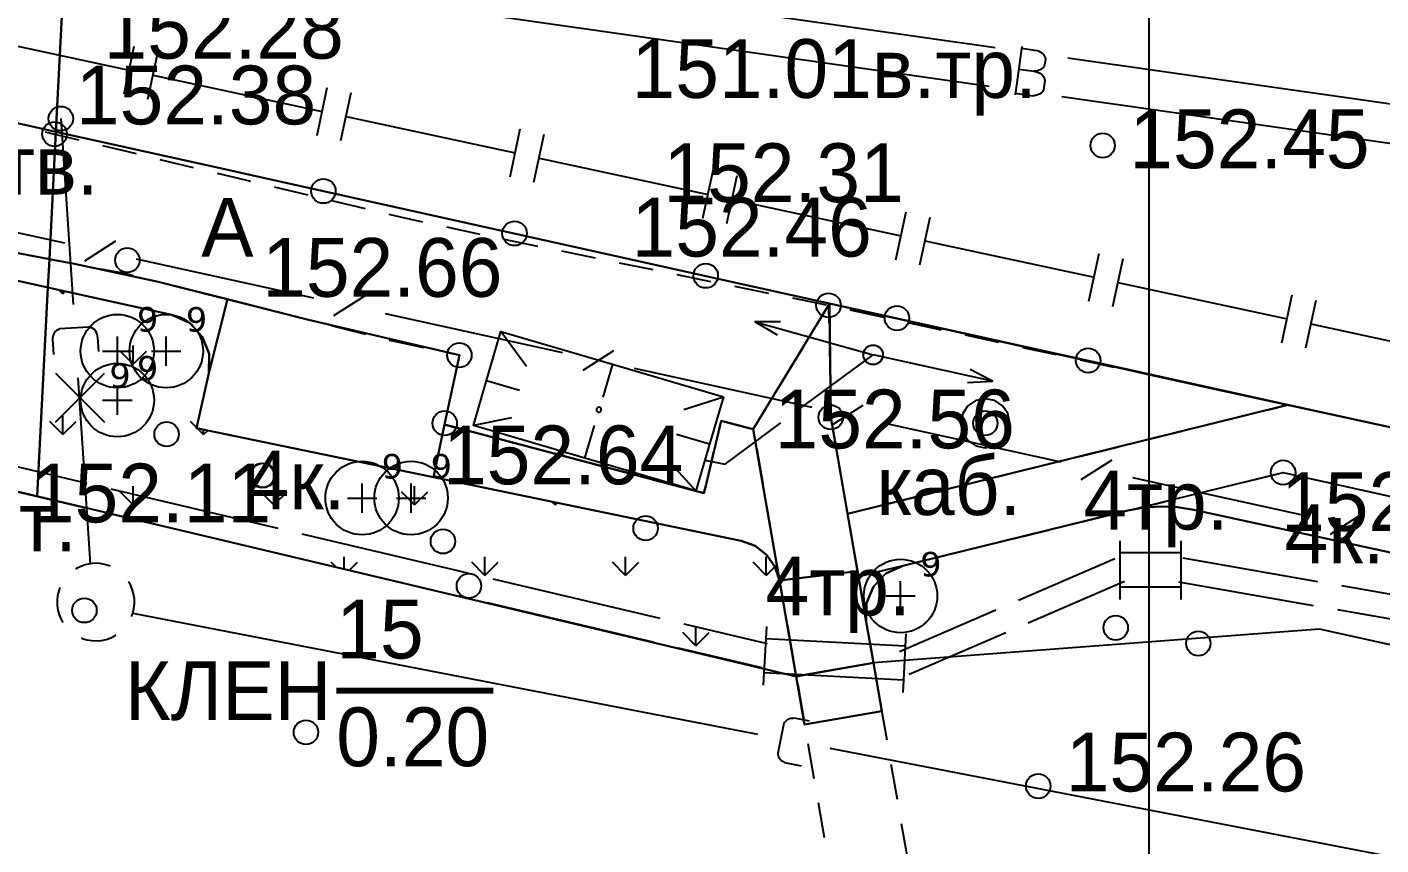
# Model space of a CAD drawing. Header units: metres. Extents: x -2743 to 126, y 13385 to 13916.
# Drawn here: x -1847.07 to -1819.41, y 13611.44 to 13628.14 of the extents above; entities that cross this region are included whole.
import ezdxf

# ---------------------------------------------------------------- set-up
doc = ezdxf.new("R2010")
doc.units = ezdxf.units.M
for name, color, linetype in [('A-HATCH-WALL', 7, 'Continuous'), ('GREEN_LABELS', 7, 'Continuous'), ('GREEN_LAWN', 82, 'Continuous'), ('GREEN_REJECT', 1, 'Continuous'), ('GREEN_SHRUBS', 94, 'Continuous'), ('link-улица Берзарина_Граница работ$0$ГП_Граница проектирования', 7, 'Continuous'), ('link-улица Берзарина_Покрытия — Новые$0$ДВ_ПП_Газон_Р', 7, 'Continuous'), ('link-улица Берзарина_Покрытия — Новые$0$ДВ_ПП_Ремонт плитки_1', 7, 'Continuous'), ('link-улица Берзарина_Покрытия — Новые$0$ДВ_ПП_Тип2_Р_покрытия_ПЧ_Местные', 7, 'Continuous'), ('link-улица Берзарина_Покрытия — Новые$0$ДВ_ПП_Тип5_Р ТР', 7, 'Continuous'), ('link-улица Берзарина_Покрытия — Новые$0$ДВ_ПП_Тип6_У_ТР_3м за счет Газона', 7, 'Continuous'), ('link-улица Берзарина_Покрытия — Новые$0$ДВ_ПП_Тип6_У_ТР_3м за счет ПЛ_ТР', 7, 'Continuous'), ('link-улица Берзарина_Покрытия — Новые$0$ДВ_ПП_Тип7_У_ТР_до 3м за счет Газона', 7, 'Continuous'), ('link-улица Берзарина_Покрытия — Новые$0$ДВ_ПП_Тип7_У_ТР_до 3м за счет ПЛ_ТР', 7, 'Continuous'), ('link_улица Берзарина_борта$0$_разметка сущ.', 7, 'Continuous'), ('link_улица Берзарина_борта$0$ДВ_ГП_П_Борт_БР100.30.15', 7, 'Continuous'), ('link_улица Берзарина_борта$0$ДВ_ГП_П_Борт_Пониженный_бетонный', 7, 'Continuous'), ('link_улица Берзарина_борта$0$Повышенный борта на местах высадки пассажиров НГПТ', 7, 'Continuous'), ('output[1-12]_3_ДЖКХ-24_03233pp$0$Водосток проектный', 7, 'Continuous'), ('output[1-12]_3_ДЖКХ-24_03233tp$0$Внутреннее заполнение', 7, 'Continuous'), ('output[1-12]_3_ДЖКХ-24_03233tp$0$Горизонтали', 7, 'Continuous'), ('output[1-12]_3_ДЖКХ-24_03233tp$0$Граница улицы', 7, 'Continuous'), ('output[1-12]_3_ДЖКХ-24_03233tp$0$Леса и газоны', 7, 'Continuous'), ('output[1-12]_3_ДЖКХ-24_03233tp$0$ЛЭП', 7, 'Continuous'), ('output[1-12]_3_ДЖКХ-24_03233tp$0$Отдельно стоящее дерево', 7, 'Continuous'), ('output[1-12]_3_ДЖКХ-24_03233tp$0$Павильоны', 7, 'Continuous'), ('output[1-12]_3_ДЖКХ-24_03233tp$0$Светофоры', 7, 'Continuous'), ('output[1-12]_3_ДЖКХ-24_03233tp$0$Топографические объекты', 7, 'Continuous'), ('output[1-12]_3_ДЖКХ-24_03233tp$0$Фонари', 7, 'Continuous'), ('output[1-12]_3_ДЖКХ-24_03233up$0$Водопровод', 7, 'Continuous'), ('output[1-12]_3_ДЖКХ-24_03233up$0$Газопровод', 7, 'Continuous'), ('output[1-12]_3_ДЖКХ-24_03233up$0$Кабель связи', 7, 'Continuous'), ('output[1-12]_3_ДЖКХ-24_03233up$0$Кабель электрический', 7, 'Continuous'), ('output[23]_brd$0$Рамки', 7, 'Continuous')]:
    doc.layers.add(name, color=color, linetype=linetype)
doc.styles.add('unicode', font='DejaVuSans.ttf')

# ---------------------------------------------------------------- blocks, each defined once
blk = doc.blocks.new('GREEN_SHRUB_LONICERA_TATARICA')
for p, q in [((0, -0.3), (0, 0.3)), ((-0.3, 0), (0.3, 0))]:
    blk.add_line(p, q)
blk.add_circle((0, 0), 0.75)
at = {"style": 'unicode', "flags": 1}
for tag, p in [('POS', (0.4, 0.4)), ('NUM', (0.4, -0.9)), ('SPECIES', (0.4, -1.8)), ('NPA', (0.4, -2.7))]:
    blk.add_attdef(tag, p, '', height=0.5, dxfattribs=at)
blk = doc.blocks.new('GREEN_REJECT_MARK')
for p, q in [((-0.5, -0.5), (0.5, 0.5)), ((-0.5, 0.5), (0.5, -0.5))]:
    blk.add_line(p, q)
at = {"style": 'unicode'}
blk.add_attdef('NUM', (0.6, 0.2), '', height=0.5, dxfattribs=at)

msp = doc.modelspace()

# ---------------------------------------------------------------- hatches: boundary and pattern name
at = {"layer": 'GREEN_LAWN'}
h = msp.add_hatch(dxfattribs=at)
h.set_pattern_fill('GRASS', color=82, scale=0.08)
h.paths.add_polyline_path([(-1846.866, 13618.558), (-1852.158, 13619.813), (-1854.824, 13615.219), (-1854.381, 13614.804), (-1855.065, 13614.075), (-1855.659, 13614.631), (-1855.865, 13614.906), (-1855.965, 13615.225), (-1855.955, 13615.559), (-1855.829, 13615.879), (-1852.286, 13621.715), (-1852.286, 13621.715), (-1851.395, 13623.182), (-1851.193, 13623.421), (-1850.933, 13623.583), (-1850.636, 13623.659), (-1850.324, 13623.639), (-1846.646, 13622.823), (-1844.117, 13622.262), (-1843.755, 13622.1), (-1843.491, 13621.822), (-1843.35, 13621.466), (-1843.358, 13621.069), (-1843.607, 13619.949), (-1838.768, 13618.948), (-1832.482, 13617.647), (-1832.2, 13617.543), (-1831.966, 13617.364), (-1831.795, 13617.125), (-1831.699, 13616.839), (-1831.358, 13614.88), (-1846.866, 13618.558)])
h.paths.add_polyline_path([(-1854.227, 13617.02), (-1854.129, 13617.029), (-1854.035, 13617.058), (-1853.948, 13617.104), (-1853.872, 13617.167), (-1853.809, 13617.243), (-1853.763, 13617.33), (-1853.734, 13617.424), (-1853.725, 13617.522), (-1853.734, 13617.62), (-1853.763, 13617.714), (-1853.809, 13617.801), (-1853.872, 13617.877), (-1853.948, 13617.94), (-1854.035, 13617.986), (-1854.129, 13618.015), (-1854.227, 13618.024), (-1854.325, 13618.015), (-1854.419, 13617.986), (-1854.506, 13617.94), (-1854.582, 13617.877), (-1854.645, 13617.801), (-1854.691, 13617.714), (-1854.72, 13617.62), (-1854.729, 13617.522), (-1854.72, 13617.424), (-1854.691, 13617.33), (-1854.645, 13617.243), (-1854.582, 13617.167), (-1854.506, 13617.104), (-1854.419, 13617.058), (-1854.325, 13617.029), (-1854.227, 13617.02)], flags=0)
h.paths.add_polyline_path([(-1840.325, 13618.029), (-1840.227, 13618.02), (-1840.129, 13618.029), (-1840.035, 13618.058), (-1839.948, 13618.104), (-1839.872, 13618.167), (-1839.809, 13618.243), (-1839.763, 13618.33), (-1839.734, 13618.424), (-1839.727, 13618.497), (-1839.72, 13618.424), (-1839.691, 13618.33), (-1839.645, 13618.243), (-1839.582, 13618.167), (-1839.506, 13618.104), (-1839.419, 13618.058), (-1839.325, 13618.029), (-1839.227, 13618.02), (-1839.129, 13618.029), (-1839.035, 13618.058), (-1838.948, 13618.104), (-1838.872, 13618.167), (-1838.809, 13618.243), (-1838.763, 13618.33), (-1838.734, 13618.424), (-1838.725, 13618.522), (-1838.734, 13618.62), (-1838.763, 13618.714), (-1838.809, 13618.801), (-1838.872, 13618.877), (-1838.948, 13618.94), (-1839.035, 13618.986), (-1839.129, 13619.015), (-1839.227, 13619.024), (-1839.325, 13619.015), (-1839.419, 13618.986), (-1839.506, 13618.94), (-1839.582, 13618.877), (-1839.645, 13618.801), (-1839.691, 13618.714), (-1839.72, 13618.62), (-1839.727, 13618.547), (-1839.734, 13618.62), (-1839.763, 13618.714), (-1839.809, 13618.801), (-1839.872, 13618.877), (-1839.948, 13618.94), (-1840.035, 13618.986), (-1840.129, 13619.015), (-1840.227, 13619.024), (-1840.325, 13619.015), (-1840.419, 13618.986), (-1840.506, 13618.94), (-1840.582, 13618.877), (-1840.645, 13618.801), (-1840.691, 13618.714), (-1840.72, 13618.62), (-1840.729, 13618.522), (-1840.72, 13618.424), (-1840.691, 13618.33), (-1840.645, 13618.243), (-1840.582, 13618.167), (-1840.506, 13618.104), (-1840.419, 13618.058), (-1840.325, 13618.029)], flags=0)
h.paths.add_polyline_path([(-1845.227, 13620.02), (-1845.129, 13620.029), (-1845.035, 13620.058), (-1844.948, 13620.104), (-1844.872, 13620.167), (-1844.809, 13620.243), (-1844.763, 13620.33), (-1844.734, 13620.424), (-1844.725, 13620.522), (-1844.734, 13620.62), (-1844.763, 13620.714), (-1844.809, 13620.801), (-1844.872, 13620.877), (-1844.948, 13620.94), (-1845.035, 13620.986), (-1845.129, 13621.015), (-1845.202, 13621.022), (-1845.129, 13621.029), (-1845.035, 13621.058), (-1844.948, 13621.104), (-1844.872, 13621.167), (-1844.809, 13621.243), (-1844.763, 13621.33), (-1844.734, 13621.424), (-1844.727, 13621.497), (-1844.72, 13621.424), (-1844.691, 13621.33), (-1844.645, 13621.243), (-1844.582, 13621.167), (-1844.506, 13621.104), (-1844.419, 13621.058), (-1844.325, 13621.029), (-1844.227, 13621.02), (-1844.129, 13621.029), (-1844.035, 13621.058), (-1843.948, 13621.104), (-1843.872, 13621.167), (-1843.809, 13621.243), (-1843.763, 13621.33), (-1843.734, 13621.424), (-1843.725, 13621.522), (-1843.734, 13621.62), (-1843.763, 13621.714), (-1843.809, 13621.801), (-1843.872, 13621.877), (-1843.948, 13621.94), (-1844.035, 13621.986), (-1844.129, 13622.015), (-1844.227, 13622.024), (-1844.325, 13622.015), (-1844.419, 13621.986), (-1844.506, 13621.94), (-1844.582, 13621.877), (-1844.645, 13621.801), (-1844.691, 13621.714), (-1844.72, 13621.62), (-1844.727, 13621.547), (-1844.734, 13621.62), (-1844.763, 13621.714), (-1844.809, 13621.801), (-1844.872, 13621.877), (-1844.948, 13621.94), (-1845.035, 13621.986), (-1845.129, 13622.015), (-1845.227, 13622.024), (-1845.325, 13622.015), (-1845.419, 13621.986), (-1845.506, 13621.94), (-1845.582, 13621.877), (-1845.645, 13621.801), (-1845.691, 13621.714), (-1845.72, 13621.62), (-1845.729, 13621.522), (-1845.72, 13621.424), (-1845.691, 13621.33), (-1845.645, 13621.243), (-1845.582, 13621.167), (-1845.506, 13621.104), (-1845.419, 13621.058), (-1845.325, 13621.029), (-1845.252, 13621.022), (-1845.325, 13621.015), (-1845.419, 13620.986), (-1845.506, 13620.94), (-1845.582, 13620.877), (-1845.645, 13620.801), (-1845.691, 13620.714), (-1845.72, 13620.62), (-1845.729, 13620.522), (-1845.72, 13620.424), (-1845.691, 13620.33), (-1845.645, 13620.243), (-1845.582, 13620.167), (-1845.506, 13620.104), (-1845.419, 13620.058), (-1845.325, 13620.029), (-1845.227, 13620.02)], flags=0)
h.paths.add_polyline_path([(-1849.325, 13621.029), (-1849.227, 13621.02), (-1849.129, 13621.029), (-1849.035, 13621.058), (-1848.948, 13621.104), (-1848.872, 13621.167), (-1848.809, 13621.243), (-1848.763, 13621.33), (-1848.734, 13621.424), (-1848.725, 13621.522), (-1848.734, 13621.62), (-1848.763, 13621.714), (-1848.809, 13621.801), (-1848.872, 13621.877), (-1848.948, 13621.94), (-1849.035, 13621.986), (-1849.129, 13622.015), (-1849.202, 13622.022), (-1849.129, 13622.029), (-1849.035, 13622.058), (-1848.948, 13622.104), (-1848.872, 13622.167), (-1848.809, 13622.243), (-1848.763, 13622.33), (-1848.734, 13622.424), (-1848.727, 13622.497), (-1848.72, 13622.424), (-1848.691, 13622.33), (-1848.645, 13622.243), (-1848.582, 13622.167), (-1848.506, 13622.104), (-1848.419, 13622.058), (-1848.325, 13622.029), (-1848.227, 13622.02), (-1848.129, 13622.029), (-1848.035, 13622.058), (-1847.948, 13622.104), (-1847.872, 13622.167), (-1847.809, 13622.243), (-1847.763, 13622.33), (-1847.734, 13622.424), (-1847.725, 13622.522), (-1847.734, 13622.62), (-1847.763, 13622.714), (-1847.809, 13622.801), (-1847.872, 13622.877), (-1847.948, 13622.94), (-1848.035, 13622.986), (-1848.129, 13623.015), (-1848.227, 13623.024), (-1848.325, 13623.015), (-1848.419, 13622.986), (-1848.506, 13622.94), (-1848.582, 13622.877), (-1848.645, 13622.801), (-1848.691, 13622.714), (-1848.72, 13622.62), (-1848.727, 13622.547), (-1848.734, 13622.62), (-1848.763, 13622.714), (-1848.809, 13622.801), (-1848.872, 13622.877), (-1848.948, 13622.94), (-1849.035, 13622.986), (-1849.129, 13623.015), (-1849.227, 13623.024), (-1849.325, 13623.015), (-1849.419, 13622.986), (-1849.506, 13622.94), (-1849.582, 13622.877), (-1849.645, 13622.801), (-1849.691, 13622.714), (-1849.72, 13622.62), (-1849.729, 13622.522), (-1849.72, 13622.424), (-1849.691, 13622.33), (-1849.645, 13622.243), (-1849.582, 13622.167), (-1849.506, 13622.104), (-1849.419, 13622.058), (-1849.325, 13622.029), (-1849.252, 13622.022), (-1849.325, 13622.015), (-1849.419, 13621.986), (-1849.506, 13621.94), (-1849.582, 13621.877), (-1849.645, 13621.801), (-1849.691, 13621.714), (-1849.72, 13621.62), (-1849.729, 13621.522), (-1849.72, 13621.424), (-1849.691, 13621.33), (-1849.645, 13621.243), (-1849.582, 13621.167), (-1849.506, 13621.104), (-1849.419, 13621.058), (-1849.325, 13621.029)], flags=0)
h.paths.add_polyline_path([(-1850.487, 13621.613), (-1850.389, 13621.622), (-1850.295, 13621.651), (-1850.208, 13621.697), (-1850.132, 13621.76), (-1850.069, 13621.836), (-1850.023, 13621.923), (-1849.994, 13622.017), (-1849.985, 13622.115), (-1849.994, 13622.213), (-1850.023, 13622.307), (-1850.069, 13622.394), (-1850.132, 13622.47), (-1850.208, 13622.533), (-1850.295, 13622.579), (-1850.389, 13622.608), (-1850.487, 13622.617), (-1850.585, 13622.608), (-1850.679, 13622.579), (-1850.766, 13622.533), (-1850.842, 13622.47), (-1850.905, 13622.394), (-1850.951, 13622.307), (-1850.98, 13622.213), (-1850.989, 13622.115), (-1850.98, 13622.017), (-1850.951, 13621.923), (-1850.905, 13621.836), (-1850.842, 13621.76), (-1850.766, 13621.697), (-1850.679, 13621.651), (-1850.585, 13621.622), (-1850.487, 13621.613)], flags=0)

# ---------------------------------------------------------------- linework, layer by layer
at = {"layer": 'A-HATCH-WALL'}
msp.add_lwpolyline([(-1826.996, 13620.05), (-1827.036, 13620.245), (-1827.143, 13620.404), (-1827.302, 13620.511), (-1827.496, 13620.55), (-1827.691, 13620.511), (-1827.85, 13620.404), (-1827.957, 13620.245), (-1827.996, 13620.05), (-1827.957, 13619.856), (-1827.85, 13619.697), (-1827.691, 13619.59), (-1827.496, 13619.55), (-1827.302, 13619.59), (-1827.143, 13619.697), (-1827.036, 13619.856), (-1826.996, 13620.05)], close=True, dxfattribs=at)
at = {"layer": 'link-улица Берзарина_Граница работ$0$ГП_Граница проектирования'}
msp.add_lwpolyline([(-1759.643, 13602.356), (-1820.672, 13615.843), (-1829.782, 13615.154), (-1829.611, 13614.169), (-1831.187, 13613.895), (-1831.358, 13614.88), (-1852.158, 13619.813)], dxfattribs=at)
at = {"layer": 'link-улица Берзарина_Покрытия — Новые$0$ДВ_ПП_Газон_Р'}
for points in [[(-1846.646, 13622.823), (-1850.324, 13623.639), (-1850.636, 13623.659), (-1850.933, 13623.583), (-1851.193, 13623.421), (-1851.395, 13623.182), (-1855.829, 13615.879), (-1855.955, 13615.559), (-1855.965, 13615.225), (-1855.865, 13614.906), (-1855.659, 13614.631), (-1855.065, 13614.075), (-1854.381, 13614.804), (-1854.824, 13615.219), (-1852.158, 13619.813), (-1846.866, 13618.558), (-1846.646, 13622.823)], [(-1843.358, 13621.069), (-1843.35, 13621.466), (-1843.491, 13621.822), (-1843.755, 13622.1), (-1844.117, 13622.262), (-1846.646, 13622.823), (-1846.866, 13618.558), (-1831.358, 13614.88), (-1831.699, 13616.839), (-1831.795, 13617.125), (-1831.966, 13617.364), (-1832.2, 13617.543), (-1832.482, 13617.647), (-1843.607, 13619.949), (-1843.358, 13621.069)]]:
    msp.add_lwpolyline(points, close=True, dxfattribs=at)
msp.add_lwpolyline([(-1818.849, 13615.44), (-1820.672, 13615.843), (-1829.782, 13615.154), (-1829.929, 13615.996), (-1829.922, 13616.376), (-1829.78, 13616.715), (-1829.526, 13616.981), (-1829.181, 13617.139), (-1824.587, 13618.265), (-1824.252, 13618.327), (-1823.913, 13618.351), (-1823.573, 13618.336), (-1823.236, 13618.283), (-1818.654, 13617.287)], dxfattribs=at)
at = {"layer": 'link-улица Берзарина_Покрытия — Новые$0$ДВ_ПП_Ремонт плитки_1'}
msp.add_lwpolyline([(-1829.782, 13615.154), (-1831.146, 13614.917), (-1831.358, 13614.88), (-1831.187, 13613.895), (-1829.611, 13614.169), (-1829.782, 13615.154)], close=True, dxfattribs=at)
at = {"layer": 'link-улица Берзарина_Покрытия — Новые$0$ДВ_ПП_Тип2_Р_покрытия_ПЧ_Местные'}
msp.add_lwpolyline([(-1847.881, 13626.313), (-1846.481, 13626.002), (-1845.932, 13636.62), (-1846.077, 13636.663), (-1851.411, 13638.505)], dxfattribs=at)
msp.add_lwpolyline([(-1817.293, 13630.195), (-1826.574, 13632.145), (-1834.009, 13633.719), (-1842.273, 13635.54), (-1845.932, 13636.62), (-1846.481, 13626.002), (-1842.971, 13625.223), (-1841.018, 13624.79), (-1837.113, 13623.926), (-1833.207, 13623.061), (-1830.677, 13622.493), (-1825.396, 13621.331), (-1823.446, 13620.888), (-1823.209, 13620.835), (-1818.391, 13619.788), (-1817.293, 13630.195)], close=True, dxfattribs=at)
at = {"layer": 'link-улица Берзарина_Покрытия — Новые$0$ДВ_ПП_Тип5_Р ТР'}
msp.add_lwpolyline([(-1849.041, 13623.862), (-1846.616, 13623.402), (-1846.481, 13626.002), (-1847.881, 13626.313)], dxfattribs=at)
msp.add_lwpolyline([(-1830.677, 13622.493), (-1832.221, 13622.836), (-1842.461, 13625.11), (-1842.971, 13625.223), (-1846.481, 13626.002), (-1846.616, 13623.402), (-1846.103, 13623.305), (-1844.418, 13622.946), (-1841.347, 13622.17), (-1838.24, 13621.44), (-1838.546, 13620.023), (-1833.576, 13618.713), (-1833.248, 13618.622), (-1833.206, 13618.774), (-1832.894, 13620.1), (-1832.236, 13619.927), (-1830.677, 13622.493)], close=True, dxfattribs=at)
at = {"layer": 'link-улица Берзарина_Покрытия — Новые$0$ДВ_ПП_Тип6_У_ТР_3м за счет Газона'}
for points in [[(-1846.616, 13623.402), (-1849.041, 13623.862), (-1851.037, 13623.772), (-1851.395, 13623.182), (-1851.193, 13623.421), (-1850.933, 13623.583), (-1850.636, 13623.659), (-1850.324, 13623.639), (-1846.646, 13622.823), (-1846.616, 13623.402)], [(-1842.976, 13622.582), (-1844.418, 13622.946), (-1846.103, 13623.305), (-1846.616, 13623.402), (-1846.646, 13622.823), (-1844.117, 13622.262), (-1843.755, 13622.1), (-1843.491, 13621.822), (-1843.35, 13621.466), (-1843.358, 13621.069), (-1842.976, 13622.582)], [(-1838.24, 13621.44), (-1841.347, 13622.17), (-1842.976, 13622.582), (-1843.358, 13621.069), (-1843.607, 13619.949), (-1838.768, 13618.948), (-1838.546, 13620.023), (-1838.24, 13621.44)], [(-1830.677, 13622.493), (-1830.655, 13620.171), (-1830.312, 13618.201), (-1822.195, 13620.205), (-1821.317, 13620.422), (-1830.677, 13622.493)], [(-1821.413, 13619.043), (-1818.537, 13618.403), (-1818.391, 13619.787), (-1821.317, 13620.422), (-1822.195, 13620.205), (-1830.312, 13618.201), (-1830.089, 13616.917), (-1821.413, 13619.043)], [(-1832.236, 13619.927), (-1832.894, 13620.1), (-1833.206, 13618.774), (-1833.248, 13618.622), (-1833.576, 13618.713), (-1838.546, 13620.023), (-1838.768, 13618.948), (-1832.482, 13617.647), (-1832.2, 13617.543), (-1831.966, 13617.364), (-1831.795, 13617.125), (-1831.699, 13616.839), (-1832.236, 13619.927)], [(-1799.683, 13614.117), (-1800.153, 13613.264), (-1807.83, 13614.933), (-1810.505, 13615.515), (-1810.694, 13615.22), (-1810.965, 13615.014), (-1811.289, 13614.91), (-1811.639, 13614.924), (-1811.963, 13615.057), (-1812.215, 13615.286), (-1812.376, 13615.586), (-1812.426, 13615.933), (-1818.654, 13617.287), (-1823.236, 13618.283), (-1823.573, 13618.336), (-1823.913, 13618.351), (-1824.252, 13618.327), (-1824.587, 13618.265), (-1821.413, 13619.043), (-1818.537, 13618.403), (-1813.19, 13617.214), (-1807.502, 13615.913), (-1803.72, 13615.048), (-1799.683, 13614.117)]]:
    msp.add_lwpolyline(points, close=True, dxfattribs=at)
at = {"layer": 'link-улица Берзарина_Покрытия — Новые$0$ДВ_ПП_Тип6_У_ТР_3м за счет ПЛ_ТР'}
msp.add_lwpolyline([(-1831.699, 13616.839), (-1830.108, 13617.029), (-1830.655, 13620.171), (-1830.677, 13622.493), (-1832.236, 13619.927), (-1831.699, 13616.839)], close=True, dxfattribs=at)
at = {"layer": 'link-улица Берзарина_Покрытия — Новые$0$ДВ_ПП_Тип7_У_ТР_до 3м за счет Газона'}
msp.add_lwpolyline([(-1829.181, 13617.139), (-1830.089, 13616.917), (-1829.929, 13615.996), (-1829.922, 13616.376), (-1829.78, 13616.715), (-1829.526, 13616.981), (-1829.181, 13617.139)], close=True, dxfattribs=at)
at = {"layer": 'link-улица Берзарина_Покрытия — Новые$0$ДВ_ПП_Тип7_У_ТР_до 3м за счет ПЛ_ТР'}
msp.add_lwpolyline([(-1830.089, 13616.917), (-1830.108, 13617.029), (-1831.699, 13616.839), (-1831.529, 13615.86), (-1831.358, 13614.88), (-1829.782, 13615.154), (-1829.929, 13615.996), (-1830.089, 13616.917)], close=True, dxfattribs=at)
at = {"layer": 'link_улица Берзарина_борта$0$_разметка сущ.'}
for centre in [(-1841.018, 13624.79), (-1841.018, 13624.79), (-1837.113, 13623.926), (-1833.207, 13623.061), (-1829.302, 13622.196), (-1825.396, 13621.331)]:
    msp.add_circle(centre, 0.25, dxfattribs=at)
at = {"layer": 'link_улица Берзарина_борта$0$ДВ_ГП_П_Борт_БР100.30.15'}
for points in [[(-1847.881, 13626.313), (-1842.971, 13625.223)], [(-1823.446, 13620.888), (-1823.209, 13620.835), (-1803.598, 13616.572), (-1799.688, 13615.722), (-1791.969, 13614.043), (-1759.36, 13607.087)]]:
    msp.add_lwpolyline(points, dxfattribs=at)
at = {"layer": 'link_улица Берзарина_борта$0$ДВ_ГП_П_Борт_Пониженный_бетонный'}
for points in [[(-1855.065, 13614.075), (-1855.659, 13614.631), (-1855.865, 13614.906), (-1855.965, 13615.225), (-1855.955, 13615.559), (-1855.829, 13615.879), (-1851.395, 13623.182), (-1851.193, 13623.421), (-1850.933, 13623.583), (-1850.636, 13623.659), (-1850.324, 13623.639), (-1844.117, 13622.262), (-1843.755, 13622.1), (-1843.491, 13621.822), (-1843.35, 13621.466), (-1843.358, 13621.069), (-1843.607, 13619.949), (-1832.482, 13617.647), (-1832.2, 13617.543), (-1831.966, 13617.364), (-1831.795, 13617.125), (-1831.699, 13616.839), (-1831.358, 13614.88)], [(-1755.116, 13603.625), (-1792.495, 13611.599), (-1810.505, 13615.515), (-1810.694, 13615.22), (-1810.965, 13615.014), (-1811.289, 13614.91), (-1811.639, 13614.924), (-1811.963, 13615.057), (-1812.215, 13615.286), (-1812.376, 13615.586), (-1812.426, 13615.933), (-1823.236, 13618.283), (-1823.573, 13618.336), (-1823.913, 13618.351), (-1824.252, 13618.327), (-1824.587, 13618.265), (-1829.181, 13617.139), (-1829.526, 13616.981), (-1829.78, 13616.715), (-1829.922, 13616.376), (-1829.929, 13615.996), (-1829.782, 13615.154)], [(-1829.782, 13615.154), (-1831.358, 13614.88)]]:
    msp.add_lwpolyline(points, dxfattribs=at)
at = {"layer": 'link_улица Берзарина_борта$0$Повышенный борта на местах высадки пассажиров НГПТ'}
msp.add_lwpolyline([(-1842.971, 13625.223), (-1842.461, 13625.11), (-1832.221, 13622.836), (-1823.446, 13620.888)], dxfattribs=at)
at = {"layer": 'output[1-12]_3_ДЖКХ-24_03233pp$0$Водосток проектный'}
for points in [[(-1846.381, 13626.27), (-1846.132, 13622.474)], [(-1845.607, 13621.517), (-1845.625, 13621.794), (-1845.63, 13621.832), (-1845.639, 13621.862), (-1845.653, 13621.902), (-1845.674, 13621.937), (-1845.696, 13621.964), (-1845.727, 13621.987), (-1845.761, 13622.005), (-1845.789, 13622.01), (-1845.816, 13622.013), (-1846.4, 13621.975), (-1846.425, 13621.969), (-1846.445, 13621.96), (-1846.469, 13621.945), (-1846.487, 13621.928), (-1846.508, 13621.903), (-1846.527, 13621.877), (-1846.539, 13621.844), (-1846.552, 13621.797), (-1846.554, 13621.76), (-1846.534, 13621.451)], [(-1846.033, 13620.977), (-1845.784, 13617.181)], [(-1845.371, 13617.13), (-1845.393, 13617.14), (-1845.488, 13617.168), (-1845.586, 13617.185), (-1845.685, 13617.189), (-1845.784, 13617.181), (-1845.881, 13617.16), (-1845.975, 13617.127), (-1846.064, 13617.083), (-1846.083, 13617.07)], [(-1846.4, 13616.694), (-1846.425, 13616.626), (-1846.448, 13616.529), (-1846.458, 13616.43), (-1846.456, 13616.331), (-1846.441, 13616.232), (-1846.415, 13616.137), (-1846.376, 13616.045), (-1846.339, 13615.982)], [(-1844.879, 13616.465), (-1844.894, 13616.563), (-1844.921, 13616.659), (-1844.959, 13616.75), (-1844.996, 13616.814)], [(-1844.935, 13616.101), (-1844.91, 13616.17), (-1844.887, 13616.267), (-1844.877, 13616.365), (-1844.879, 13616.465)], [(-1844.91, 13616.17), (-1832.147, 13613.701)], [(-1845.964, 13615.665), (-1845.943, 13615.656), (-1845.848, 13615.627), (-1845.75, 13615.611), (-1845.65, 13615.607), (-1845.551, 13615.615), (-1845.454, 13615.636), (-1845.36, 13615.669), (-1845.271, 13615.713), (-1845.252, 13615.726)], [(-1831.088, 13613.966), (-1831.361, 13614.019), (-1831.399, 13614.024), (-1831.43, 13614.023), (-1831.473, 13614.02), (-1831.512, 13614.009), (-1831.543, 13613.994), (-1831.574, 13613.969), (-1831.6, 13613.941), (-1831.612, 13613.916), (-1831.622, 13613.89), (-1831.733, 13613.315), (-1831.733, 13613.29), (-1831.73, 13613.268), (-1831.722, 13613.241), (-1831.709, 13613.22), (-1831.691, 13613.193), (-1831.67, 13613.168), (-1831.641, 13613.148), (-1831.599, 13613.124), (-1831.564, 13613.112), (-1831.26, 13613.053)], [(-1830.674, 13613.417), (-1817.912, 13610.948)]]:
    msp.add_lwpolyline(points, dxfattribs=at)
for centre in [(-1846.381, 13626.27), (-1845.9, 13616.228)]:
    msp.add_circle(centre, 0.25, dxfattribs=at)
at = {"layer": 'output[1-12]_3_ДЖКХ-24_03233tp$0$Внутреннее заполнение'}
for points in [[(-1836.869, 13621.211), (-1837.39, 13621.922)], [(-1835.114, 13621.254), (-1835.311, 13620.583)], [(-1837.683, 13620.924), (-1837.011, 13620.727)], [(-1833.653, 13620.329), (-1832.847, 13620.589)], [(-1835.341, 13620.325), (-1835.345, 13620.345), (-1835.356, 13620.361), (-1835.373, 13620.372), (-1835.392, 13620.375), (-1835.412, 13620.371), (-1835.428, 13620.359), (-1835.438, 13620.342), (-1835.441, 13620.322), (-1835.436, 13620.303), (-1835.423, 13620.287), (-1835.406, 13620.278), (-1835.386, 13620.275), (-1835.367, 13620.281), (-1835.352, 13620.294), (-1835.343, 13620.312), (-1835.341, 13620.325)], [(-1837.178, 13620.159), (-1837.953, 13620.003)], [(-1835.676, 13619.335), (-1835.479, 13620.006)], [(-1833.131, 13619.623), (-1833.803, 13619.821)], [(-1833.963, 13619.273), (-1833.411, 13618.67)]]:
    msp.add_lwpolyline(points, dxfattribs=at)
at = {"layer": 'output[1-12]_3_ДЖКХ-24_03233tp$0$Горизонтали'}
for centre in [(-1846.51, 13625.953), (-1825.099, 13625.721), (-1830.699, 13622.457), (-1838.24, 13621.44), (-1838.54, 13620.05), (-1830.655, 13620.171), (-1821.413, 13619.043), (-1826.415, 13612.64)]:
    msp.add_circle(centre, 0.25, dxfattribs=at)
at = {"layer": 'output[1-12]_3_ДЖКХ-24_03233tp$0$Граница улицы'}
for points in [[(-1846.698, 13625.998), (-1846.51, 13625.953), (-1846.014, 13625.834)], [(-1845.528, 13625.718), (-1844.845, 13625.554)], [(-1844.359, 13625.438), (-1843.675, 13625.274)], [(-1843.189, 13625.158), (-1842.816, 13625.068), (-1842.506, 13624.994)], [(-1842.02, 13624.877), (-1841.336, 13624.714)], [(-1840.85, 13624.597), (-1840.167, 13624.434)], [(-1839.681, 13624.317), (-1839.447, 13624.261), (-1838.995, 13624.163)], [(-1838.506, 13624.058), (-1837.82, 13623.909)], [(-1837.33, 13623.808), (-1836.642, 13623.668)], [(-1836.152, 13623.568), (-1835.463, 13623.428)], [(-1846.813, 13623.44), (-1846.103, 13623.305)], [(-1834.973, 13623.328), (-1834.285, 13623.188)], [(-1845.611, 13623.212), (-1845.042, 13623.104), (-1844.903, 13623.069)], [(-1833.795, 13623.088), (-1833.107, 13622.947)], [(-1844.418, 13622.946), (-1843.76, 13622.78), (-1843.718, 13622.769)], [(-1832.617, 13622.848), (-1831.928, 13622.707)], [(-1843.233, 13622.647), (-1842.532, 13622.47)], [(-1831.438, 13622.608), (-1830.75, 13622.467)], [(-1830.954, 13622.038), (-1830.699, 13622.457)], [(-1830.699, 13622.457), (-1830.692, 13622.092)], [(-1842.048, 13622.347), (-1841.347, 13622.17)], [(-1830.261, 13622.362), (-1829.574, 13622.213)], [(-1840.862, 13622.048), (-1840.161, 13621.871)], [(-1829.086, 13622.108), (-1828.399, 13621.959)], [(-1839.677, 13621.748), (-1839.633, 13621.737), (-1838.97, 13621.596)], [(-1827.91, 13621.853), (-1827.224, 13621.705)], [(-1838.481, 13621.491), (-1838.24, 13621.44), (-1838.303, 13621.147), (-1838.34, 13620.975)], [(-1831.722, 13620.773), (-1831.213, 13621.611)], [(-1830.682, 13621.592), (-1830.668, 13620.863)], [(-1826.735, 13621.599), (-1826.048, 13621.45)], [(-1825.559, 13621.344), (-1824.873, 13621.196)], [(-1824.384, 13621.09), (-1823.697, 13620.941)], [(-1823.209, 13620.835), (-1822.522, 13620.687)], [(-1822.033, 13620.581), (-1821.347, 13620.432)], [(-1838.446, 13620.486), (-1838.54, 13620.05), (-1838.546, 13620.023), (-1838.305, 13619.959)], [(-1832.236, 13619.927), (-1831.982, 13620.346)], [(-1830.658, 13620.363), (-1830.655, 13620.171), (-1830.563, 13619.641)], [(-1820.858, 13620.326), (-1820.171, 13620.178)], [(-1832.926, 13619.965), (-1832.894, 13620.1), (-1832.33, 13619.952)], [(-1819.683, 13620.072), (-1818.996, 13619.923)], [(-1837.821, 13619.832), (-1837.123, 13619.648)], [(-1836.639, 13619.52), (-1835.94, 13619.336)], [(-1833.206, 13618.774), (-1833.041, 13619.478)], [(-1832.167, 13619.53), (-1832.043, 13618.818)], [(-1835.457, 13619.209), (-1834.758, 13619.025)], [(-1830.477, 13619.148), (-1830.352, 13618.429)], [(-1834.274, 13618.897), (-1833.576, 13618.713)], [(-1831.958, 13618.326), (-1831.834, 13617.614)], [(-1830.266, 13617.937), (-1830.141, 13617.218)], [(-1831.748, 13617.121), (-1831.624, 13616.409)], [(-1830.055, 13616.725), (-1829.93, 13616.006)], [(-1831.539, 13615.916), (-1831.415, 13615.204)], [(-1829.845, 13615.514), (-1829.72, 13614.795)], [(-1831.329, 13614.712), (-1831.205, 13614)], [(-1829.634, 13614.302), (-1829.509, 13613.583)], [(-1831.12, 13613.507), (-1830.996, 13612.795)], [(-1829.423, 13613.091), (-1829.298, 13612.372)], [(-1830.91, 13612.302), (-1830.786, 13611.59)], [(-1829.212, 13611.879), (-1829.087, 13611.16)]]:
    msp.add_lwpolyline(points, dxfattribs=at)
at = {"layer": 'output[1-12]_3_ДЖКХ-24_03233tp$0$Леса и газоны'}
msp.add_circle((-1841.374, 13613.738), 0.25, dxfattribs=at)
at = {"layer": 'output[1-12]_3_ДЖКХ-24_03233tp$0$ЛЭП'}
for points in [[(-1832.195, 13622.123), (-1829.788, 13621.447)], [(-1831.678, 13622.117), (-1832.195, 13622.123), (-1831.749, 13621.858)], [(-1827.347, 13620.907), (-1829.788, 13621.447)], [(-1827.863, 13620.884), (-1827.347, 13620.907), (-1827.807, 13621.146)]]:
    msp.add_lwpolyline(points, dxfattribs=at)
at = {"layer": 'output[1-12]_3_ДЖКХ-24_03233tp$0$Отдельно стоящее дерево'}
for centre in [(-1827.496, 13620.05), (-1827.496, 13620.05), (-1827.496, 13620.05), (-1844.221, 13619.826), (-1842.274, 13618.981), (-1842.247, 13618.985), (-1834.436, 13617.906), (-1838.576, 13617.637), (-1838.045, 13616.729), (-1824.833, 13615.873), (-1823.145, 13615.553), (-1823.145, 13615.553)]:
    msp.add_circle(centre, 0.25, dxfattribs=at)
at = {"layer": 'output[1-12]_3_ДЖКХ-24_03233tp$0$Павильоны'}
msp.add_lwpolyline([(-1832.847, 13620.589), (-1833.131, 13619.623), (-1833.411, 13618.67), (-1835.676, 13619.335), (-1837.953, 13620.003), (-1837.683, 13620.924), (-1837.39, 13621.922), (-1835.114, 13621.254), (-1832.847, 13620.589)], dxfattribs=at)
at = {"layer": 'output[1-12]_3_ДЖКХ-24_03233tp$0$Светофоры'}
msp.add_circle((-1845.022, 13623.378), 0.25, dxfattribs=at)
at = {"layer": 'output[1-12]_3_ДЖКХ-24_03233tp$0$Топографические объекты'}
for points in [[(-1821.709, 13620.325), (-1821.309, 13620.424)], [(-1822.995, 13620.008), (-1822.195, 13620.205)], [(-1824.282, 13619.69), (-1823.481, 13619.888)], [(-1825.568, 13619.372), (-1824.767, 13619.57)], [(-1826.854, 13619.055), (-1826.053, 13619.252)], [(-1828.14, 13618.737), (-1827.339, 13618.935)], [(-1822.18, 13618.855), (-1821.486, 13619.025)], [(-1820.999, 13618.951), (-1820.301, 13618.796)], [(-1829.426, 13618.419), (-1828.625, 13618.617)], [(-1823.359, 13618.566), (-1822.666, 13618.736)], [(-1819.813, 13618.687), (-1819.116, 13618.532)], [(-1830.312, 13618.201), (-1829.912, 13618.299)], [(-1824.539, 13618.277), (-1823.845, 13618.447)], [(-1825.718, 13617.988), (-1825.024, 13618.158)], [(-1826.897, 13617.699), (-1826.204, 13617.869)], [(-1828.077, 13617.41), (-1827.383, 13617.58)], [(-1829.256, 13617.121), (-1828.562, 13617.291)], [(-1830.089, 13616.917), (-1829.742, 13617.002)]]:
    msp.add_lwpolyline(points, dxfattribs=at)
at = {"layer": 'output[1-12]_3_ДЖКХ-24_03233tp$0$Фонари'}
msp.add_circle((-1829.788, 13621.447), 0.2, dxfattribs=at)
at = {"layer": 'output[1-12]_3_ДЖКХ-24_03233up$0$Водопровод'}
for points in [[(-1854.553, 13631.601), (-1827.293, 13627.721)], [(-1854.666, 13630.809), (-1827.418, 13626.931)], [(-1826.749, 13627.742), (-1826.889, 13626.754)], [(-1826.754, 13627.706), (-1826.438, 13627.661), (-1826.41, 13627.651), (-1826.362, 13627.625), (-1826.32, 13627.591), (-1826.304, 13627.574), (-1826.29, 13627.553), (-1826.278, 13627.527), (-1826.27, 13627.495), (-1826.268, 13627.48), (-1826.284, 13627.365), (-1826.293, 13627.344), (-1826.31, 13627.316), (-1826.328, 13627.298), (-1826.347, 13627.28), (-1826.378, 13627.263), (-1826.416, 13627.25), (-1826.449, 13627.242), (-1826.496, 13627.237), (-1826.459, 13627.228), (-1826.426, 13627.219), (-1826.38, 13627.198), (-1826.353, 13627.177), (-1826.328, 13627.154), (-1826.302, 13627.119), (-1826.287, 13627.081), (-1826.282, 13627.048), (-1826.309, 13626.86), (-1826.316, 13626.842), (-1826.33, 13626.817), (-1826.355, 13626.791), (-1826.39, 13626.767), (-1826.421, 13626.753), (-1826.47, 13626.739), (-1826.499, 13626.734), (-1826.526, 13626.735)], [(-1825.808, 13627.509), (-1798.547, 13623.629)], [(-1826.814, 13627.282), (-1826.496, 13627.237)], [(-1826.885, 13626.786), (-1826.526, 13626.735)], [(-1825.933, 13626.719), (-1798.685, 13622.841)]]:
    msp.add_lwpolyline(points, dxfattribs=at)
at = {"layer": 'output[1-12]_3_ДЖКХ-24_03233up$0$Газопровод'}
for points in [[(-1848.438, 13628.004), (-1844.984, 13627.262)], [(-1845.089, 13626.773), (-1844.88, 13627.751)], [(-1844.601, 13626.668), (-1844.391, 13627.646)], [(-1844.496, 13627.157), (-1841.043, 13626.416)], [(-1841.147, 13625.927), (-1840.938, 13626.905)], [(-1840.659, 13625.822), (-1840.449, 13626.8)], [(-1840.554, 13626.311), (-1837.101, 13625.569)], [(-1837.205, 13625.08), (-1836.996, 13626.058)], [(-1836.717, 13624.975), (-1836.507, 13625.953)], [(-1836.612, 13625.464), (-1833.159, 13624.723)], [(-1833.264, 13624.234), (-1833.054, 13625.211)], [(-1832.775, 13624.129), (-1832.565, 13625.106)], [(-1832.67, 13624.618), (-1829.217, 13623.876)], [(-1829.322, 13623.387), (-1829.112, 13624.365)], [(-1828.833, 13623.282), (-1828.623, 13624.26)], [(-1828.728, 13623.771), (-1828.35, 13623.69), (-1825.275, 13623.029)], [(-1825.38, 13622.54), (-1825.17, 13623.517)], [(-1824.891, 13622.435), (-1824.681, 13623.412)], [(-1824.786, 13622.924), (-1821.333, 13622.181)], [(-1821.438, 13621.692), (-1821.228, 13622.67)], [(-1820.949, 13621.587), (-1820.739, 13622.565)], [(-1820.844, 13622.076), (-1817.391, 13621.333)]]:
    msp.add_lwpolyline(points, dxfattribs=at)
at = {"layer": 'output[1-12]_3_ДЖКХ-24_03233up$0$Кабель связи'}
for points in [[(-1849.933, 13624.525), (-1846.309, 13623.73)], [(-1845.892, 13623.367), (-1845.261, 13623.771)], [(-1844.844, 13623.408), (-1841.22, 13622.613)], [(-1840.803, 13622.25), (-1840.172, 13622.654)], [(-1839.755, 13622.291), (-1836.131, 13621.496)], [(-1835.714, 13621.133), (-1835.083, 13621.537)], [(-1834.666, 13621.175), (-1831.042, 13620.379)], [(-1830.625, 13620.017), (-1829.994, 13620.421)], [(-1829.577, 13620.058), (-1825.953, 13619.263)], [(-1825.536, 13618.9), (-1824.905, 13619.304)], [(-1824.488, 13618.941), (-1820.864, 13618.146)], [(-1820.447, 13617.783), (-1819.816, 13618.187)]]:
    msp.add_lwpolyline(points, dxfattribs=at)
at = {"layer": 'output[1-12]_3_ДЖКХ-24_03233up$0$Кабель электрический'}
for points in [[(-1831.269, 13620.354), (-1829.788, 13621.447)], [(-1833.228, 13619.294), (-1832.81, 13619.217), (-1831.671, 13620.057)], [(-1845.843, 13618.821), (-1849.258, 13619.626)], [(-1845.958, 13618.334), (-1849.373, 13619.139)], [(-1841.941, 13617.901), (-1845.356, 13618.706)], [(-1842.056, 13617.414), (-1845.471, 13618.219)], [(-1838.039, 13616.981), (-1841.454, 13617.786)], [(-1824.75, 13617.65), (-1824.75, 13617.4)], [(-1823.5, 13617.65), (-1823.5, 13617.4)], [(-1838.154, 13616.494), (-1841.569, 13617.299)], [(-1824.849, 13617.28), (-1826.82, 13616.429)], [(-1824.75, 13617.4), (-1824.75, 13616.7)], [(-1823.5, 13617.4), (-1824.75, 13617.4)], [(-1823.5, 13617.4), (-1823.5, 13616.7)], [(-1820.703, 13616.814), (-1823.457, 13617.296)], [(-1834.137, 13616.061), (-1837.552, 13616.866)], [(-1824.651, 13616.82), (-1826.621, 13615.97)], [(-1824.75, 13616.7), (-1824.75, 13616.45)], [(-1823.5, 13616.7), (-1824.75, 13616.7)], [(-1820.789, 13616.322), (-1823.543, 13616.804)], [(-1823.5, 13616.7), (-1823.5, 13616.45)], [(-1817.457, 13616.246), (-1820.211, 13616.728)], [(-1834.252, 13615.574), (-1837.667, 13616.379)], [(-1827.279, 13616.23), (-1829.249, 13615.38)], [(-1817.543, 13615.754), (-1820.297, 13616.236)], [(-1831.943, 13615.543), (-1833.65, 13615.946)], [(-1831.968, 13615.899), (-1831.981, 13615.649)], [(-1831.982, 13615.65), (-1832.018, 13614.95)], [(-1829.132, 13615.5), (-1831.982, 13615.65)], [(-1829.118, 13615.749), (-1829.131, 13615.499)], [(-1827.08, 13615.771), (-1829.051, 13614.92)], [(-1832.057, 13615.057), (-1833.765, 13615.459)], [(-1829.132, 13615.5), (-1829.168, 13614.8)], [(-1832.018, 13614.95), (-1832.031, 13614.701)], [(-1829.168, 13614.8), (-1832.018, 13614.95)], [(-1829.168, 13614.8), (-1829.181, 13614.551)]]:
    msp.add_lwpolyline(points, dxfattribs=at)
at = {"layer": 'output[23]_brd$0$Рамки'}
msp.add_lwpolyline([(-2074.156, 13548.586), (-2074.156, 13798.586), (-1824.156, 13798.586), (-1824.156, 13548.586), (-2074.156, 13548.586)], dxfattribs=at)

# ---------------------------------------------------------------- block references
at = {"layer": 'GREEN_REJECT'}
ref = msp.add_blockref('GREEN_REJECT_MARK', (-1845.991, 13620.574), dxfattribs=at)
ref.add_attrib('NUM', '9', (-1845.391, 13620.774), dxfattribs={"layer": 'GREEN_LABELS', "height": 0.5, "style": 'unicode'})
at = {"layer": 'GREEN_SHRUBS'}
for p in [(-1845.227, 13621.522), (-1844.227, 13621.522), (-1845.227, 13620.522), (-1840.227, 13618.522), (-1839.227, 13618.522), (-1829.227, 13616.522)]:
    msp.add_blockref('GREEN_SHRUB_LONICERA_TATARICA', p, dxfattribs=at)

# ---------------------------------------------------------------- texts
at = {"layer": 'GREEN_LABELS', "style": 'unicode'}
for p in [(-1844.827, 13621.922), (-1843.827, 13621.922), (-1844.827, 13620.922), (-1839.827, 13618.922), (-1838.827, 13618.922), (-1828.827, 13616.922)]:
    msp.add_text('9', height=0.5, dxfattribs=at).set_placement(p)
at = {"layer": 'output[1-12]_3_ДЖКХ-24_03233tp$0$Горизонтали'}
for s, p in [('152.28', (-1845.509, 13627.494)), ('152.38', (-1846.073, 13626.152)), ('152.45', (-1824.555, 13625.257)), ('152.31', (-1834.071, 13624.565)), ('152.46', (-1834.723, 13623.453)), ('152.66', (-1842.268, 13622.631)), ('152.56', (-1831.801, 13619.536)), ('152.64', (-1838.574, 13618.803)), ('152.11', (-1846.993, 13618.025)), ('152.48', (-1821.454, 13617.85)), ('152.26', (-1825.853, 13612.531))]:
    msp.add_text(s, height=1.2, dxfattribs=at).set_placement(p)
at = {"layer": 'output[1-12]_3_ДЖКХ-24_03233tp$0$Граница улицы'}
msp.add_text('А', height=1.2, dxfattribs=at).set_placement((-1843.514, 13623.449))
at = {"layer": 'output[1-12]_3_ДЖКХ-24_03233tp$0$Леса и газоны'}
for s, p in [('15', (-1840.755, 13615.246)), ('КЛЕН', (-1845.072, 13613.989)), ('——', (-1840.755, 13614.146)), ('0.20', (-1840.755, 13613.046))]:
    msp.add_text(s, height=1.2, dxfattribs=at).set_placement(p)
at = {"layer": 'output[1-12]_3_ДЖКХ-24_03233up$0$Водопровод'}
msp.add_text('ф-р d=1000ст.', height=1.2, dxfattribs=at).set_placement((-1856.628, 13617.435))
at = {"layer": 'output[1-12]_3_ДЖКХ-24_03233up$0$Газопровод'}
msp.add_text('151.01в.тр.', height=1.2, dxfattribs=at).set_placement((-1834.723, 13626.692))
at = {"layer": 'output[1-12]_3_ДЖКХ-24_03233up$0$Кабель связи'}
msp.add_text('8отв.', height=1.2, dxfattribs=at).set_placement((-1849.428, 13624.72))
at = {"layer": 'output[1-12]_3_ДЖКХ-24_03233up$0$Кабель электрический'}
for s, p in [('4к.', (-1842.608, 13618.291)), ('каб.', (-1829.72, 13618.175)), ('4тр.', (-1825.492, 13617.878)), ('4к.', (-1821.382, 13617.192)), ('4тр.', (-1831.986, 13616.127))]:
    msp.add_text(s, height=1.2, dxfattribs=at).set_placement(p)

doc.saveas('drawing.dxf')
